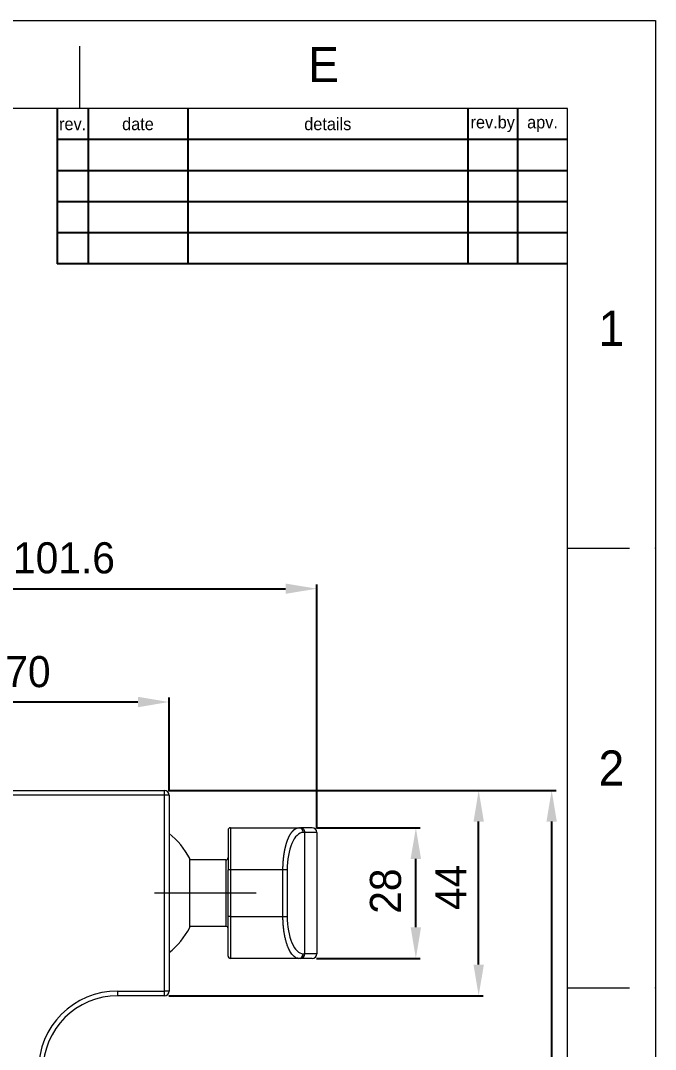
# Model space of a CAD drawing. Extents: x 8819 to 9239, y -18069 to -17475.
# Drawn here: x 9137.5 to 9239.5, y -17640.9 to -17475.5 of the extents above; entities that cross this region are included whole.
import ezdxf

# ---------------------------------------------------------------- set-up
doc = ezdxf.new("R2010")
doc.units = 0
doc.header["$MEASUREMENT"] = 0
doc.linetypes.add('CENTER', pattern=[47.5, 22, -8.5, 8.5, -8.5])
doc.linetypes.add('HIDDEN2', pattern=[4.7625, 3.175, -1.5875])
doc.layers.get('0').update_dxf_attribs({"linetype": 'CONTINUOUS', "lineweight": 13})
doc.layers.get('DEFPOINTS').update_dxf_attribs({"linetype": 'CONTINUOUS'})
for name, color, linetype in [('1', 4, 'HIDDEN2'), ('FORM', 7, 'CONTINUOUS'), ('TEXT', 2, 'CONTINUOUS')]:
    doc.layers.add(name, color=color, linetype=linetype)
doc.layers.add('5', color=2, linetype='CONTINUOUS', lineweight=9)
doc.styles.get("Standard").update_dxf_attribs({"font": 'Gulim.ttf'})
doc.dimstyles.new('STANDARD$0', dxfattribs={"dimtxt": 3.5, "dimasz": 2.5, "dimexe": 0.7, "dimexo": 0.7, "dimgap": 0.5, "dimtad": 3, "dimdec": 4, "dimdsep": 46, "dimtxsty": 'Standard', "dimcen": 0, "dimclrd": 2, "dimclre": 2, "dimclrt": 4, "dimadec": 0, "dimazin": 0, "dimtp": 0.2, "dimtm": 0.1, "dimtfac": 0.5, "dimtdec": 4, "dimtmove": 1, "dimatfit": 3, "dimfxl": 0, "dimtolj": 1, "dimarcsym": 0})

# ---------------------------------------------------------------- blocks, each defined once
blk = doc.blocks.new('*D12')
at = {"layer": '5', "color": 2, "lineweight": -2}
for p, q in [((9185, -17605.3), (9201.68, -17605.3)), ((9200.98, -17621.3), (9200.98, -17610.3)), ((9185, -17626.3), (9201.68, -17626.3))]:
    blk.add_line(p, q, dxfattribs=at)
at = {"layer": '5', "color": 2}
for points in [[(9200.14, -17610.3), (9201.81, -17610.3), (9200.98, -17605.3)], [(9200.14, -17621.3), (9201.81, -17621.3), (9200.98, -17626.3)]]:
    blk.add_solid(points, dxfattribs=at)
at = {"layer": 'DEFPOINTS', "color": 0}
for p in [(9184.3, -17605.3), (9200.98, -17605.3), (9184.3, -17626.3)]:
    blk.add_point(p, dxfattribs=at)
at = {"layer": '5', "color": 4, "insert": (9196.13, -17615.49), "char_height": 5, "attachment_point": 5, "rotation": 90}
blk.add_mtext('\\A1;28', dxfattribs=at)
blk = doc.blocks.new('*D15')
at = {"layer": '5', "color": 2, "lineweight": -2}
for p, q in [((9108.83, -17599.35), (9108.83, -17584.37)), ((9161.33, -17599.35), (9161.33, -17584.37)), ((9113.83, -17585.07), (9156.33, -17585.07))]:
    blk.add_line(p, q, dxfattribs=at)
at = {"layer": '5', "color": 2}
for points in [[(9113.83, -17584.24), (9113.83, -17585.91), (9108.83, -17585.07)], [(9156.33, -17584.24), (9156.33, -17585.91), (9161.33, -17585.07)]]:
    blk.add_solid(points, dxfattribs=at)
at = {"layer": 'DEFPOINTS', "color": 0}
for p in [(9161.33, -17585.07), (9108.83, -17600.05), (9161.33, -17600.05)]:
    blk.add_point(p, dxfattribs=at)
at = {"layer": '5', "color": 4, "insert": (9138.65, -17580.22), "char_height": 5, "attachment_point": 5}
blk.add_mtext('\\A1;70', dxfattribs=at)
blk = doc.blocks.new('*D16')
at = {"layer": '5', "color": 2, "lineweight": -2}
for p, q in [((9108.83, -17599.35), (9108.83, -17566.15)), ((9185.05, -17605.35), (9185.05, -17566.15)), ((9113.83, -17566.85), (9180.05, -17566.85))]:
    blk.add_line(p, q, dxfattribs=at)
at = {"layer": '5', "color": 2}
for points in [[(9113.83, -17566.02), (9113.83, -17567.68), (9108.83, -17566.85)], [(9180.05, -17566.02), (9180.05, -17567.68), (9185.05, -17566.85)]]:
    blk.add_solid(points, dxfattribs=at)
at = {"layer": 'DEFPOINTS', "color": 0}
for p in [(9185.05, -17566.85), (9108.83, -17600.05), (9185.05, -17606.05)]:
    blk.add_point(p, dxfattribs=at)
at = {"layer": '5', "color": 4, "insert": (9144.44, -17561.92), "char_height": 5, "attachment_point": 5}
blk.add_mtext('\\A1;101.6', dxfattribs=at)
blk = doc.blocks.new('*D55')
at = {"layer": '5', "color": 2, "lineweight": -2}
for p, q in [((9161.28, -17599.3), (9211.77, -17599.3)), ((9211.07, -17627.3), (9211.07, -17604.3)), ((9161.28, -17632.3), (9211.77, -17632.3))]:
    blk.add_line(p, q, dxfattribs=at)
at = {"layer": '5', "color": 2}
for points in [[(9210.24, -17604.3), (9211.91, -17604.3), (9211.07, -17599.3)], [(9210.24, -17627.3), (9211.91, -17627.3), (9211.07, -17632.3)]]:
    blk.add_solid(points, dxfattribs=at)
at = {"layer": 'DEFPOINTS', "color": 0}
for p in [(9160.58, -17599.3), (9211.07, -17599.3), (9160.58, -17632.3)]:
    blk.add_point(p, dxfattribs=at)
at = {"layer": '5', "color": 4, "insert": (9206.6, -17614.89), "char_height": 5, "attachment_point": 5, "rotation": 90}
blk.add_mtext('\\A1;44', dxfattribs=at)
blk = doc.blocks.new('*D56')
at = {"layer": '5', "color": 2, "lineweight": -2}
for p, q in [((9161.28, -17599.3), (9223.5, -17599.3)), ((9222.8, -17738.27), (9222.8, -17604.3)), ((9201.82, -17743.27), (9223.5, -17743.27))]:
    blk.add_line(p, q, dxfattribs=at)
at = {"layer": '5', "color": 2}
for points in [[(9221.96, -17604.3), (9223.63, -17604.3), (9222.8, -17599.3)], [(9221.96, -17738.27), (9223.63, -17738.27), (9222.8, -17743.27)]]:
    blk.add_solid(points, dxfattribs=at)
at = {"layer": 'DEFPOINTS', "color": 0}
for p in [(9160.58, -17599.3), (9222.8, -17599.3), (9201.12, -17743.27)]:
    blk.add_point(p, dxfattribs=at)
at = {"layer": '5', "color": 4, "insert": (9217.86, -17669.6), "char_height": 5, "attachment_point": 5, "rotation": 90}
blk.add_mtext('\\A1;192', dxfattribs=at)

msp = doc.modelspace()

# ---------------------------------------------------------------- linework, layer by layer
for p, q in [((9146.983, -17489.629), (9146.983, -17479.629)), ((9225.327, -17489.629), (8833.61, -17489.629)), ((9225.327, -18055.286), (9225.327, -17489.629)), ((9225.327, -17560.336), (9235.327, -17560.336)), ((9225.327, -17631.043), (9235.327, -17631.043))]:
    msp.add_line(p, q)
msp.add_lwpolyline([(8819.468, -17475.488), (9239.468, -17475.488), (9239.468, -18069.427), (8819.468, -18069.427)], close=True)
for p in [(9171.983, -17514.629), (9239.468, -17560.336), (9239.468, -17631.043)]:
    msp.add_point(p)
at = {"layer": '1', "color": 7, "linetype": 'Continuous', "lineweight": 18}
for p, q in [((9118.955, -17599.303), (9160.58, -17599.303)), ((9161.33, -17600.053), (9161.33, -17631.553)), ((9170.803, -17605.678), (9170.803, -17612.053)), ((9171.178, -17605.303), (9182.169, -17605.303)), ((9182.169, -17605.303), (9182.455, -17605.303)), ((9184.303, -17605.303), (9182.455, -17605.303)), ((9185.053, -17606.053), (9185.053, -17625.553)), ((9170.428, -17610.478), (9164.644, -17610.478)), ((9170.803, -17619.553), (9170.803, -17612.053)), ((9170.803, -17625.928), (9170.803, -17619.553)), ((9164.644, -17621.128), (9170.428, -17621.128)), ((9182.169, -17626.303), (9171.178, -17626.303)), ((9182.455, -17626.303), (9182.169, -17626.303)), ((9184.303, -17626.303), (9182.455, -17626.303)), ((9160.58, -17632.303), (9153.08, -17632.303))]:
    msp.add_line(p, q, dxfattribs=at)
at = {"layer": '1', "color": 1, "linetype": 'Continuous', "lineweight": 13}
for p, q in [((9160.58, -17600.053), (9160.58, -17599.303)), ((9160.58, -17600.053), (9118.955, -17600.053)), ((9161.33, -17600.053), (9160.58, -17600.053)), ((9160.58, -17631.553), (9160.58, -17600.053)), ((9171.178, -17605.303), (9171.178, -17612.053)), ((9183.145, -17606.053), (9182.86, -17606.053)), ((9185.053, -17606.053), (9183.145, -17606.053)), ((9183.145, -17625.553), (9183.145, -17606.053)), ((9170.428, -17610.478), (9170.428, -17621.128)), ((9171.178, -17612.053), (9170.803, -17612.053)), ((9179.622, -17612.053), (9171.178, -17612.053)), ((9171.178, -17612.053), (9171.178, -17619.553)), ((9180.313, -17612.053), (9179.622, -17612.053)), ((9179.622, -17619.553), (9179.622, -17612.053)), ((9180.313, -17612.053), (9180.313, -17619.553)), ((9171.178, -17619.553), (9170.803, -17619.553)), ((9171.178, -17619.553), (9179.622, -17619.553)), ((9171.178, -17619.553), (9171.178, -17626.303)), ((9179.622, -17619.553), (9180.313, -17619.553)), ((9182.86, -17625.553), (9183.145, -17625.553)), ((9185.053, -17625.553), (9183.145, -17625.553)), ((9153.08, -17632.303), (9153.08, -17631.553)), ((9153.08, -17631.553), (9160.58, -17631.553)), ((9160.58, -17632.303), (9160.58, -17631.553)), ((9161.33, -17631.553), (9160.58, -17631.553))]:
    msp.add_line(p, q, dxfattribs=at)
at = {"layer": '1', "color": 1, "linetype": 'CENTER', "lineweight": 13}
msp.add_line((9175.303, -17615.803), (9158.961, -17615.803), dxfattribs=at)
at = {"layer": '1', "color": 7, "linetype": 'Continuous', "lineweight": 18}
for centre, radius, start, end in [((9160.58, -17600.053), 0.75, 0, 90), ((9171.178, -17605.678), 0.375, 90, 180), ((9184.303, -17606.053), 0.75, 0, 90), ((9153.792, -17615.803), 12.187, 27.05903, 51.79328), ((9170.428, -17610.103), 0.375, 270, 0), ((9153.792, -17615.803), 12.187, 308.20668, 332.99878), ((9170.428, -17621.503), 0.375, 0, 90), ((9184.303, -17625.553), 0.75, 270, 0), ((9171.178, -17625.928), 0.375, 180, 270), ((9153.08, -17644.303), 12, 90, 180), ((9160.58, -17631.553), 0.75, 270, 0)]:
    msp.add_arc(centre, radius, start, end, dxfattribs=at)
at = {"layer": '1', "color": 1, "linetype": 'Continuous', "lineweight": 13}
msp.add_arc((9153.08, -17644.303), 12.75, 90, 180, dxfattribs=at)
for centre, start_param, end_param in [((9182.169, -17606.053), 1.5707963, 3.1415927), ((9182.455, -17606.053), 1.5707963, 3.1415927), ((9182.169, -17625.553), 0, 1.5707963), ((9182.455, -17625.553), 0, 1.5707963)]:
    msp.add_ellipse(centre, major_axis=(0, -0.75), ratio=0.9205049, start_param=start_param, end_param=end_param, dxfattribs=at)
at = {"layer": '1', "color": 7, "linetype": 'Continuous', "lineweight": 18}
for points, knots in [([(9179.622, -17612.053), (9179.622, -17612.042), (9179.622, -17612.019), (9179.622, -17611.985), (9179.623, -17611.95), (9179.623, -17611.916), (9179.623, -17611.881), (9179.624, -17611.847), (9179.624, -17611.813), (9179.625, -17611.778), (9179.625, -17611.744), (9179.626, -17611.709), (9179.627, -17611.674), (9179.627, -17611.64), (9179.628, -17611.605), (9179.629, -17611.571), (9179.63, -17611.536), (9179.631, -17611.501), (9179.632, -17611.467), (9179.634, -17611.432), (9179.635, -17611.397), (9179.636, -17611.363), (9179.638, -17611.328), (9179.639, -17611.293), (9179.641, -17611.259), (9179.642, -17611.224), (9179.644, -17611.189), (9179.646, -17611.155), (9179.648, -17611.12), (9179.65, -17611.085), (9179.652, -17611.05), (9179.654, -17611.016), (9179.656, -17610.981), (9179.658, -17610.946), (9179.66, -17610.912), (9179.663, -17610.877), (9179.665, -17610.842), (9179.668, -17610.808), (9179.67, -17610.773), (9179.673, -17610.738), (9179.676, -17610.703), (9179.678, -17610.669), (9179.681, -17610.634), (9179.684, -17610.6), (9179.687, -17610.565), (9179.69, -17610.53), (9179.693, -17610.496), (9179.696, -17610.461), (9179.7, -17610.427), (9179.703, -17610.392), (9179.706, -17610.358), (9179.71, -17610.323), (9179.713, -17610.289), (9179.717, -17610.254), (9179.721, -17610.22), (9179.724, -17610.185), (9179.728, -17610.151), (9179.732, -17610.117), (9179.736, -17610.082), (9179.74, -17610.048), (9179.744, -17610.014), (9179.748, -17609.979), (9179.753, -17609.945), (9179.757, -17609.911), (9179.761, -17609.877), (9179.766, -17609.843), (9179.77, -17609.809), (9179.775, -17609.775), (9179.779, -17609.741), (9179.784, -17609.707), (9179.789, -17609.673), (9179.794, -17609.639), (9179.799, -17609.605), (9179.804, -17609.571), (9179.809, -17609.538), (9179.814, -17609.504), (9179.819, -17609.47), (9179.824, -17609.437), (9179.83, -17609.403), (9179.835, -17609.37), (9179.841, -17609.336), (9179.846, -17609.303), (9179.852, -17609.27), (9179.858, -17609.237), (9179.863, -17609.203), (9179.869, -17609.17), (9179.875, -17609.137), (9179.881, -17609.104), (9179.887, -17609.071), (9179.893, -17609.038), (9179.9, -17609.005), (9179.906, -17608.973), (9179.912, -17608.94), (9179.919, -17608.907), (9179.925, -17608.875), (9179.932, -17608.842), (9179.938, -17608.81), (9179.945, -17608.778), (9179.952, -17608.745), (9179.958, -17608.713), (9179.965, -17608.681), (9179.972, -17608.649), (9179.979, -17608.617), (9179.986, -17608.585), (9179.994, -17608.553), (9180.001, -17608.522), (9180.008, -17608.49), (9180.016, -17608.459), (9180.023, -17608.427), (9180.031, -17608.396), (9180.038, -17608.364), (9180.046, -17608.333), (9180.054, -17608.302), (9180.061, -17608.271), (9180.069, -17608.24), (9180.077, -17608.209), (9180.085, -17608.179), (9180.093, -17608.148), (9180.101, -17608.118), (9180.11, -17608.087), (9180.118, -17608.057), (9180.126, -17608.027), (9180.135, -17607.996), (9180.143, -17607.966), (9180.152, -17607.936), (9180.16, -17607.907), (9180.169, -17607.877), (9180.178, -17607.847), (9180.187, -17607.818), (9180.196, -17607.789), (9180.205, -17607.759), (9180.214, -17607.73), (9180.223, -17607.701), (9180.232, -17607.672), (9180.241, -17607.643), (9180.251, -17607.615), (9180.26, -17607.586), (9180.27, -17607.558), (9180.279, -17607.529), (9180.289, -17607.501), (9180.298, -17607.473), (9180.308, -17607.445), (9180.318, -17607.417), (9180.328, -17607.39), (9180.338, -17607.362), (9180.348, -17607.335), (9180.358, -17607.307), (9180.368, -17607.28), (9180.378, -17607.254), (9180.389, -17607.227), (9180.399, -17607.2), (9180.41, -17607.173), (9180.421, -17607.146), (9180.432, -17607.119), (9180.443, -17607.092), (9180.454, -17607.065), (9180.466, -17607.037), (9180.478, -17607.01), (9180.49, -17606.982), (9180.502, -17606.955), (9180.514, -17606.927), (9180.526, -17606.9), (9180.539, -17606.872), (9180.552, -17606.845), (9180.565, -17606.817), (9180.578, -17606.789), (9180.592, -17606.762), (9180.605, -17606.734), (9180.619, -17606.706), (9180.633, -17606.679), (9180.647, -17606.651), (9180.661, -17606.624), (9180.676, -17606.596), (9180.69, -17606.568), (9180.705, -17606.541), (9180.72, -17606.514), (9180.735, -17606.486), (9180.751, -17606.459), (9180.766, -17606.432), (9180.782, -17606.405), (9180.798, -17606.378), (9180.814, -17606.351), (9180.831, -17606.324), (9180.847, -17606.298), (9180.864, -17606.271), (9180.881, -17606.245), (9180.898, -17606.219), (9180.915, -17606.193), (9180.932, -17606.167), (9180.95, -17606.141), (9180.968, -17606.116), (9180.985, -17606.09), (9181.004, -17606.065), (9181.022, -17606.04), (9181.04, -17606.016), (9181.059, -17605.991), (9181.078, -17605.967), (9181.097, -17605.943), (9181.116, -17605.92), (9181.136, -17605.896), (9181.155, -17605.873), (9181.175, -17605.85), (9181.195, -17605.828), (9181.215, -17605.806), (9181.235, -17605.784), (9181.256, -17605.762), (9181.276, -17605.741), (9181.297, -17605.72), (9181.318, -17605.7), (9181.34, -17605.68), (9181.361, -17605.66), (9181.382, -17605.641), (9181.404, -17605.622), (9181.426, -17605.603), (9181.448, -17605.585), (9181.471, -17605.568), (9181.493, -17605.551), (9181.516, -17605.534), (9181.539, -17605.518), (9181.562, -17605.502), (9181.585, -17605.487), (9181.608, -17605.472), (9181.632, -17605.458), (9181.656, -17605.445), (9181.68, -17605.432), (9181.704, -17605.419), (9181.728, -17605.407), (9181.753, -17605.396), (9181.777, -17605.385), (9181.802, -17605.375), (9181.827, -17605.365), (9181.852, -17605.356), (9181.878, -17605.348), (9181.903, -17605.341), (9181.929, -17605.334), (9181.955, -17605.327), (9181.981, -17605.322), (9182.008, -17605.317), (9182.034, -17605.313), (9182.061, -17605.309), (9182.088, -17605.307), (9182.115, -17605.305), (9182.142, -17605.304), (9182.16, -17605.303), (9182.169, -17605.303)], [0, 0, 0, 0, 0.0031291, 0.0062607, 0.0093948, 0.0125314, 0.0156706, 0.0188124, 0.0219567, 0.0251036, 0.0282532, 0.0314053, 0.0345601, 0.0377175, 0.0408775, 0.0440402, 0.0472056, 0.0503737, 0.0535445, 0.056718, 0.0598942, 0.0630731, 0.0662548, 0.0694393, 0.0726266, 0.0758166, 0.0790094, 0.0822051, 0.0854036, 0.0886049, 0.091809, 0.095016, 0.0982259, 0.1014387, 0.1046544, 0.107873, 0.1110945, 0.1143189, 0.1175463, 0.1207766, 0.12401, 0.1272462, 0.1304855, 0.1337278, 0.1369731, 0.1402214, 0.1434728, 0.1467272, 0.1499847, 0.1532453, 0.1565089, 0.1597756, 0.1630455, 0.1663184, 0.1695945, 0.1728738, 0.1761562, 0.1794417, 0.1827304, 0.1860224, 0.1893175, 0.1926158, 0.1959173, 0.1992221, 0.2025301, 0.2058414, 0.2091559, 0.2124737, 0.2157948, 0.2191192, 0.2224469, 0.225778, 0.2291123, 0.23245, 0.235791, 0.2391354, 0.2424832, 0.2458344, 0.2491889, 0.2525469, 0.2559083, 0.259273, 0.2626413, 0.266013, 0.2693881, 0.2727667, 0.2761488, 0.2795343, 0.2829234, 0.286316, 0.289712, 0.2931117, 0.2965148, 0.2999215, 0.3033318, 0.3067456, 0.310163, 0.313584, 0.3170086, 0.3204368, 0.3238686, 0.3273041, 0.3307432, 0.3341859, 0.3376323, 0.3410824, 0.3445361, 0.3479935, 0.3514546, 0.3549195, 0.358388, 0.3618603, 0.3653363, 0.368816, 0.3722995, 0.3757868, 0.3792778, 0.3827726, 0.3862712, 0.3897736, 0.3932799, 0.3967899, 0.4003037, 0.4038214, 0.407343, 0.4108684, 0.4143977, 0.4179308, 0.4214678, 0.4250087, 0.4285535, 0.4321023, 0.4356549, 0.4392115, 0.442772, 0.4463364, 0.4499048, 0.4534772, 0.4570535, 0.4606339, 0.4642182, 0.4678065, 0.4713988, 0.4749951, 0.4785954, 0.4821998, 0.4858082, 0.4894207, 0.4929832, 0.4965824, 0.5002183, 0.5038909, 0.5076003, 0.5113464, 0.5151293, 0.5189489, 0.5228054, 0.5266986, 0.5306287, 0.5345955, 0.5385993, 0.5426398, 0.5467173, 0.5508315, 0.5549827, 0.5591708, 0.5633957, 0.5676576, 0.5719563, 0.576292, 0.5806646, 0.5850742, 0.5895207, 0.5940042, 0.5985246, 0.603082, 0.6076763, 0.6123077, 0.616976, 0.6216814, 0.6264237, 0.6312031, 0.6360195, 0.6408729, 0.6457633, 0.6506907, 0.6556552, 0.6606568, 0.6656954, 0.670771, 0.6758838, 0.6810336, 0.6862204, 0.6914444, 0.6967054, 0.7020035, 0.7073387, 0.712711, 0.7181204, 0.7235669, 0.7290505, 0.7345712, 0.7401291, 0.745724, 0.7513561, 0.7570253, 0.7627317, 0.7684752, 0.7742558, 0.7800736, 0.7859285, 0.7918206, 0.7977498, 0.8037162, 0.8097197, 0.8157604, 0.8218383, 0.8279533, 0.8341056, 0.8402949, 0.8465215, 0.8527853, 0.8590862, 0.8654243, 0.8717997, 0.8782122, 0.8846619, 0.8911488, 0.8976729, 0.9042342, 0.9108327, 0.9174684, 0.9241413, 0.9308515, 0.9375988, 0.9443834, 0.9512052, 0.9580642, 0.9649604, 0.9718939, 0.9788646, 0.9858725, 0.9929176, 1, 1, 1, 1]), ([(9164.644, -17621.35), (9164.644, -17621.35), (9164.644, -17621.341), (9164.644, -17621.306), (9164.644, -17621.279), (9164.644, -17621.235), (9164.644, -17621.226), (9164.644, -17621.205), (9164.644, -17621.195), (9164.644, -17621.162), (9164.644, -17621.137), (9164.644, -17621.058), (9164.644, -17620.936), (9164.644, -17620.782), (9164.644, -17620.654), (9164.644, -17620.609), (9164.644, -17620.539), (9164.644, -17620.515), (9164.644, -17620.466), (9164.644, -17620.441), (9164.644, -17620.314), (9164.644, -17620.206), (9164.644, -17619.977), (9164.644, -17619.855), (9164.644, -17619.6), (9164.644, -17619.465), (9164.644, -17619.289), (9164.644, -17619.253), (9164.644, -17619.181), (9164.644, -17619.072), (9164.644, -17618.96), (9164.644, -17618.734), (9164.644, -17618.424), (9164.644, -17618.097), (9164.644, -17617.846), (9164.644, -17617.761), (9164.644, -17617.632), (9164.644, -17617.588), (9164.644, -17617.501), (9164.644, -17617.458), (9164.644, -17617.24), (9164.644, -17617.064), (9164.644, -17616.71), (9164.644, -17616.531), (9164.644, -17616.171), (9164.644, -17615.989), (9164.644, -17615.76), (9164.644, -17615.715), (9164.644, -17615.623), (9164.644, -17615.487), (9164.644, -17615.351), (9164.644, -17615.08), (9164.644, -17614.723), (9164.644, -17614.372), (9164.644, -17614.11), (9164.644, -17614.024), (9164.644, -17613.851), (9164.644, -17613.766), (9164.644, -17613.514), (9164.644, -17613.187), (9164.644, -17612.876), (9164.644, -17612.65), (9164.644, -17612.576), (9164.644, -17612.466), (9164.644, -17612.43), (9164.644, -17612.358), (9164.644, -17612.322), (9164.644, -17612.145), (9164.644, -17611.875), (9164.644, -17611.63), (9164.644, -17611.485), (9164.644, -17611.456), (9164.644, -17611.4), (9164.644, -17611.317), (9164.644, -17611.239), (9164.644, -17611.088), (9164.644, -17610.903), (9164.644, -17610.748), (9164.644, -17610.644), (9164.644, -17610.611), (9164.644, -17610.549), (9164.644, -17610.521), (9164.644, -17610.442), (9164.644, -17610.354), (9164.644, -17610.301), (9164.644, -17610.274), (9164.644, -17610.268), (9164.644, -17610.261), (9164.644, -17610.259), (9164.644, -17610.257), (9164.644, -17610.257), (9164.644, -17610.257)], [0, 0, 0, 0, 0.0312424, 0.0312424, 0.0624983, 0.0624983, 0.0703122, 0.0703122, 0.0781262, 0.0781262, 0.0937541, 0.0937541, 0.12501, 0.1562658, 0.1562658, 0.1718937, 0.1718937, 0.1797077, 0.1797077, 0.1875216, 0.1875216, 0.2187775, 0.2187775, 0.2500333, 0.2500333, 0.2812892, 0.2812892, 0.2891032, 0.2891032, 0.2969171, 0.312545, 0.312545, 0.3438009, 0.3750567, 0.3750567, 0.3906847, 0.3906847, 0.3984986, 0.3984986, 0.4063126, 0.4063126, 0.4375684, 0.4375684, 0.4688243, 0.4688243, 0.5000801, 0.5000801, 0.5078941, 0.5078941, 0.5157081, 0.531336, 0.531336, 0.5625918, 0.5938477, 0.5938477, 0.6094756, 0.6094756, 0.6251035, 0.6251035, 0.6563594, 0.6876152, 0.6876152, 0.7032432, 0.7032432, 0.7110571, 0.7110571, 0.7188711, 0.7188711, 0.7501269, 0.7813828, 0.7813828, 0.7891967, 0.7891967, 0.7970107, 0.8126386, 0.8126386, 0.8438945, 0.8751503, 0.8751503, 0.8907783, 0.8907783, 0.9064062, 0.9064062, 0.937662, 0.9689179, 0.9689179, 0.9845458, 0.9845458, 0.9923598, 0.9923598, 1, 1, 1, 1]), ([(9182.169, -17626.303), (9182.059, -17626.303), (9181.954, -17626.284), (9181.751, -17626.216), (9181.654, -17626.166), (9181.469, -17626.043), (9181.381, -17625.969), (9181.214, -17625.804), (9181.134, -17625.713), (9180.984, -17625.518), (9180.914, -17625.415), (9180.781, -17625.203), (9180.719, -17625.094), (9180.604, -17624.873), (9180.551, -17624.762), (9180.477, -17624.597), (9180.454, -17624.542), (9180.421, -17624.461), (9180.404, -17624.42), (9180.386, -17624.373), (9180.377, -17624.35), (9180.373, -17624.338), (9180.371, -17624.332), (9180.369, -17624.329), (9180.369, -17624.328), (9180.369, -17624.327), (9180.368, -17624.327), (9180.368, -17624.327), (9180.368, -17624.326), (9180.368, -17624.326), (9180.306, -17624.162), (9180.248, -17623.989), (9180.139, -17623.633), (9180.089, -17623.448), (9179.995, -17623.069), (9179.953, -17622.874), (9179.875, -17622.477), (9179.84, -17622.274), (9179.778, -17621.864), (9179.751, -17621.657), (9179.704, -17621.239), (9179.685, -17621.028), (9179.653, -17620.606), (9179.642, -17620.394), (9179.626, -17619.973), (9179.622, -17619.762), (9179.622, -17619.553)], [0, 0, 0, 0, 0.0625, 0.0625, 0.125, 0.125, 0.1875, 0.1875, 0.25, 0.25, 0.3125, 0.3125, 0.375, 0.375, 0.4375, 0.4375, 0.46875, 0.46875, 0.484375, 0.4921875, 0.4960937, 0.4980469, 0.4990234, 0.4995117, 0.4997559, 0.4998779, 0.499939, 0.4999695, 0.4999695, 0.5, 0.5, 0.5625, 0.5625, 0.625, 0.625, 0.6875, 0.6875, 0.75, 0.75, 0.8125, 0.8125, 0.875, 0.875, 0.9375, 0.9375, 1, 1, 1, 1])]:
    msp.add_open_spline(points, degree=3, knots=knots, dxfattribs=at)
at = {"layer": '1', "color": 1, "linetype": 'Continuous', "lineweight": 13}
for points in [[(9182.86, -17606.053), (9182.191, -17606.053), (9181.531, -17606.697), (9180.586, -17608.924), (9180.313, -17610.477), (9180.313, -17612.053)], [(9180.313, -17619.553), (9180.313, -17621.129), (9180.586, -17622.682), (9181.531, -17624.91), (9182.19, -17625.553), (9182.86, -17625.553)]]:
    msp.add_open_spline(points, degree=3, knots=[0, 0, 0, 0, 0.5, 0.5, 1, 1, 1, 1], dxfattribs=at)
at = {"layer": 'FORM'}
for p, q in [((9143.327, -17489.629), (9143.327, -17514.629)), ((9148.327, -17489.629), (9148.327, -17514.629)), ((9164.327, -17489.629), (9164.327, -17514.629)), ((9209.327, -17489.629), (9209.327, -17514.629)), ((9217.327, -17489.629), (9217.327, -17514.629)), ((9225.327, -17494.629), (9143.327, -17494.629)), ((9225.327, -17499.629), (9143.327, -17499.629)), ((9225.327, -17504.629), (9143.327, -17504.629)), ((9225.327, -17509.629), (9143.327, -17509.629)), ((9225.327, -17514.629), (9143.327, -17514.629))]:
    msp.add_line(p, q, dxfattribs=at)

# ---------------------------------------------------------------- texts
at = {"char_height": 5.657, "attachment_point": 5}
for s, width, insert in [('E', 10, (9186.155, -17482.559)), ('1', 50, (9232.397, -17524.983)), ('2', 50, (9232.397, -17595.69))]:
    msp.add_mtext_dynamic_manual_height_columns(s, width=width, gutter_width=12.5, heights=[0], dxfattribs=dict(at, insert=insert))
at = {"layer": 'TEXT', "char_height": 2, "attachment_point": 5}
for s, width, insert in [('rev.', 5, (9145.827, -17492.129)), ('date', 16, (9156.327, -17492.129)), ('details', 45, (9186.827, -17492.129)), ('rev.by', 8, (9213.327, -17492.129)), ('apv.', 8, (9221.327, -17492.129))]:
    msp.add_mtext_dynamic_manual_height_columns(s, width=width, gutter_width=12.5, heights=[0], dxfattribs=dict(at, insert=insert))

# ---------------------------------------------------------------- dimensions: what is measured, and where the dimension line sits
at = {"layer": '5'}
for base, p2, picture, middle in [((9185.053, -17566.85), (9185.053, -17606.053), '*D16', (9144.443, -17564.99)), ((9161.33, -17585.072), (9161.33, -17600.053), '*D15', (9138.649, -17583.287))]:
    dim = msp.add_linear_dim(base=base, p1=(9108.83, -17600.053), p2=p2, dimstyle='STANDARD$0', override={"dimtxt": 5, "dimasz": 5, "dimdec": 1, "dimlfac": 1.333333, "dimzin": 9, "dimtdec": 1, "dimfxl": 1.25, "dimtfill": 1}, dxfattribs=at)
    dim.commit()
    dim.dimension.update_dxf_attribs({"geometry": picture, "text_midpoint": middle, "dimtype": 160})
for base, p1, p2, picture, middle in [((9211.075, -17599.303), (9160.58, -17632.303), (9160.58, -17599.303), '*D55', (9209.665, -17614.892)), ((9222.798, -17599.303), (9201.123, -17743.274), (9160.58, -17599.303), '*D56', (9220.933, -17669.602)), ((9200.977, -17605.303), (9184.303, -17626.303), (9184.303, -17605.303), '*D12', (9199.195, -17615.485))]:
    dim = msp.add_linear_dim(base=base, p1=p1, p2=p2, angle=90, dimstyle='STANDARD$0', override={"dimtxt": 5, "dimasz": 5, "dimdec": 1, "dimlfac": 1.333333, "dimzin": 9, "dimtdec": 1, "dimfxl": 1.25, "dimtfill": 1}, dxfattribs=at)
    dim.commit()
    dim.dimension.update_dxf_attribs({"geometry": picture, "text_midpoint": middle, "dimtype": 160})

doc.saveas('drawing.dxf')
